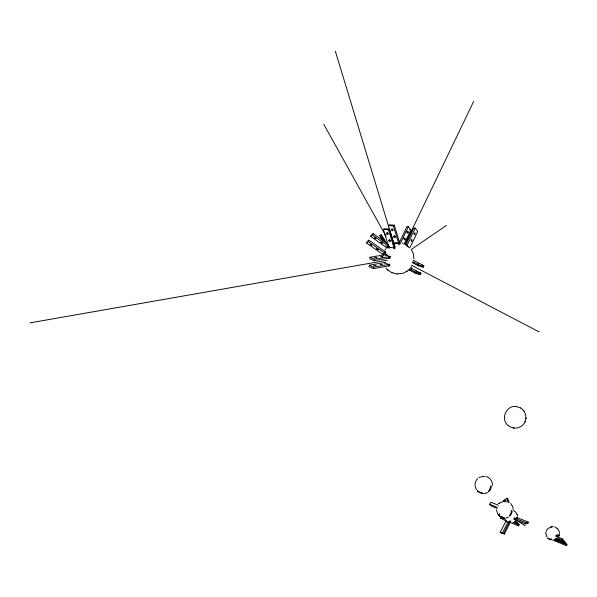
<?xml version="1.0" encoding="UTF-8"?>
<svg xmlns="http://www.w3.org/2000/svg" width="597" height="597" viewBox="0 0 597 597"><rect width="100%" height="100%" fill="white"/><g stroke="black" fill="none" stroke-linecap="round" stroke-linejoin="round"><path stroke-width="0.9" d="M559.479 533.502L559.068 531.076L557.74 528.845M492.465 485.458C492.771 481.346 489.831 477.301 485.786 476.384M413.96 258.979L413.385 254.023L411.646 250.068M525.987 418.146L525.561 414.251L523.905 410.93M385.595 262.344L369.289 265.217L369.155 266.725L373.498 268.65L389.804 265.74M386.319 254.486L369.991 257.285L369.856 258.807L374.215 260.71L390.542 257.867M525.017 421.855L525.95 418.519M373.498 268.65L373.64 267.135L369.289 265.217M374.215 260.71L374.349 259.188L369.991 257.285M525.935 418.661L525.994 418.012M516.718 406.617C506.323 404.482 499.846 419.512 508.368 425.676M514.83 518.293L514.524 519.465A6.657 1.642 15 0 0 515.353 519.502L515.517 519.494M556.979 535.151L556.65 536.375A6.798 1.694 15.4 0 0 559.023 535.86M525.509 523.912L525.838 522.644L528.3 522.114L527.972 523.368L525.509 523.912L513.599 519.129M389.505 258.046L389.975 256.479M385.341 255.441L385.61 254.606L386.095 254.897M517.114 518.599L517.315 517.718A6.657 1.634 15 0 1 514.957 518.241M546.113 531.405L547.747 528.561M383.386 253.419L383.058 254.546A14.932 4.746 32.9 0 1 384.781 253.203L385.237 251.703A15.358 4.895 32.9 0 0 384.759 251.822M408.572 269.657L415.796 273.396L420.378 274.657L420.93 273.217L410.505 267.799M413.072 262.964L418.676 265.911L423.266 267.143L423.818 265.702L413.415 260.225M513.793 428.019C518.218 428.668 522.897 426.228 524.853 422.198M405.139 244.061L473.637 101.468M409.878 247.807L417.661 231.591L415.273 228.136L413.96 227.86L405.751 244.934M400.594 242.919L408.415 226.703L407.109 226.427L399.281 242.636M403.945 244.419L410.826 230.151L408.415 226.703M406.669 246.031L415.273 228.136M524.793 422.318L525.076 421.736M562.538 538.934L563.941 540.681L563.434 541.695L562.031 539.949L562.538 538.934L557.583 536.942M565.046 543.703L563.65 541.964L564.158 540.949L565.553 542.695L565.046 543.703L554.68 539.524M566.65 545.695L565.262 543.971L565.762 542.957L567.15 544.688L566.65 545.695L552.859 540.128M546.039 532.308L545.531 533.315L546.494 534.487M514.233 521.89L515.898 522.562L516.398 521.569L515.398 520.39M517.614 522.868L517.032 524.017L518.584 525.838L519.166 524.688L517.614 522.868L515.95 522.196M510.898 521.181L504.368 534.024L500.137 532.449L506.211 520.532M502.249 533.233L508.323 521.308M500.137 532.449L503.555 533.412L510.047 520.666M499.547 513.45L498.704 515.099A7.94 1.53 -65.2 0 0 498.764 515.345M501.062 518.368L501.816 516.898M497.167 508.42L491.271 506.062L489.719 504.278L490.786 502.196L498.391 505.226M411.632 266.568L411.102 267.389M394.05 248.039L394.856 246.897M383.908 255.195L366.357 242.889L368.842 240.195L385.849 252.128M387.378 248.128L370.625 236.36L373.125 233.643L388.625 244.539M366.357 242.889L368.842 240.195M370.625 236.36L373.125 233.643M385.058 249.852L385.908 248.658M389.408 246.994L388.96 247.651L389.416 247.568A14.962 9.724 50.9 0 1 393.901 247.994M477.704 478.548C474.682 481.346 474.145 486.339 476.496 489.727M499.196 503.219L498.696 503.704L500.756 502.137M387.169 247.583L386.923 247.807A15.335 4.955 33 0 1 388.677 246.397L388.953 246.136M387.311 247.449L388.087 246.815A14.903 4.828 33 0 1 388.326 246.255M408.303 270.411L403.326 273.202L397.042 273.978M389.192 248.412L383.386 229.457L388.49 229.793L389.431 229.054L395.207 248.053M394.333 225.173L389.229 224.845L388.296 225.584L393.401 225.912L394.333 225.173L400.057 244.128M383.386 229.457L384.326 228.711L389.431 229.054M550.949 527.449L551.135 527.323A6.776 5.06 -84.8 0 1 553.158 526.636L552.262 526.524A6.783 5.06 -84.8 0 0 548.74 528.629M411.288 249.442L446.452 225.435M556.225 539.598L555.486 539.352M556.673 540.972L557.874 541.569M557.807 541.613L556.68 541.031M509.077 502.674L507.786 498.413L506.875 498.286L503.413 500.555L504.323 500.674M406.341 271.807L407.147 271.284M382.938 241.195L379.841 235.584L381.155 234.763L386.304 242.949M478.884 477.593L479.854 477.048M487.936 492.577L483.525 493.629M508.577 517.144L506.122 517.92M398.789 243.725L399.826 243.367M409.505 269.717L411.161 270.366M411.139 270.389L409.505 269.754M558.098 536.337L557.479 536.404M509.107 522.091L508.04 522.144M373.64 267.135L389.945 264.24M29.85 322.895L387.266 260.255M374.349 259.188L390.684 256.359M551.165 539.024L549.755 539.046M500.51 518.039L501.644 518.636M504.659 501.204L504.226 501.256A8.403 7.179 -68.9 0 0 501.405 502.338M501.599 518.696L500.495 518.129M397.281 274.001L391.669 272.56M550.792 539.688L549.919 539.509M508.256 425.586L510.651 427.109L513.51 427.974M513.39 427.959L513.935 428.034M516.577 406.594L520.45 407.885M409.52 229.875L410.826 230.151M402.132 243.069L403.042 243.322M421.519 265.09L423.818 265.702M417.87 272.381L420.93 273.217M418.191 263.337L418.878 263.575M554.747 526.867L557.792 528.905M412.796 262.247L414.064 262.822L412.796 262.426M389.013 265.844L388.363 265.628M549.113 538.89L548.725 538.733A6.746 4.642 -52.5 0 0 551.956 539.636L551.367 539.009M411.02 268.762L411.721 268.926L411.012 268.56M415.81 271.031L416.519 271.344M489.719 504.278L497.316 507.308M516.405 517.353L528.3 522.114M556.829 534.942L559.038 535.822L559.374 534.554A6.798 1.687 15.4 0 1 557.105 535.136M513.927 517.868L525.838 522.644M555.165 535.815L556.643 536.404M557.083 537.957L562.031 539.949M502.57 517.196L505.069 518.203M556.031 538.718L563.434 541.695M555.426 538.651L563.65 541.964M517.502 524.017L519.166 524.688M502.062 517.987L505.637 519.33M512.875 522.345L518.099 524.353M555.083 539.822L557.665 540.867M554.031 539.442L565.262 543.971M506.137 520.815L502.816 519.472L501.226 517.651M511.114 522.823L518.584 525.838M507.793 522.502L507.666 522.442A6.627 4.395 -52.9 0 1 506.823 521.83L506.823 521.83M555.501 539.069L556.247 539.569M513.427 510.42L515.875 512.278M388.087 270.247L391.617 272.53M392.072 272.739L391.475 272.463M409.146 268.829L420.378 274.657M411.467 265.202L539.158 331.917M412.863 261.673L423.266 267.143M520.517 407.923L522.323 409.206M515.323 519.45L525.226 525.77M368.021 241.449L387.259 254.941M372.304 234.897L389.289 246.83M383.625 238.755L384.572 240.27M506.331 521.465L506.741 521.748L506.278 521.427M503.555 533.412L504.368 534.024M385.916 267.971L387.953 270.128M387.766 269.963L388.251 270.389M522.479 409.348L523.994 411.042M547.837 538.084L548.695 538.718L547.74 537.987M406.505 245.113L405.908 244.606L408.564 246.867M384.535 240.255L383.617 238.778M510.554 503.428L512.524 506.234L513.226 509.353M509.345 522.047L510.017 522.688A6.627 4.395 -52.9 0 1 509.338 522.763M406.863 245.479L407.445 246.255M498.532 514.42L500.07 516.189M514.89 521.382L515.898 522.562M379.841 235.584L382.341 238.972M516.233 512.756L517.174 514.733M408.654 247.009L408.915 247.457M546.979 537.016L546.061 534.927M497.808 514.226L496.383 509.756M323.783 124.288L386.095 236.39M381.155 234.763L385.587 242.77M385.602 246.001L386.483 247.606M388.49 229.793L394.281 248.807M506.875 498.286L508.166 502.555M505.599 499.48L506.368 502.04M335.365 51.305L394.221 244.934M393.401 225.912L399.132 244.874M517.159 514.674L517.427 516.375M389.095 265.822L388.916 264.471A15.321 4.575 5.5 0 1 384.55 262.531L384.647 263.344M503.838 517.83A8.38 8.097 -13.8 0 1 498.823 515.465M503.905 501.778A8.395 7.171 -68.9 0 1 505.338 501.487A7.992 3 64.1 0 0 504.696 501.211M503.569 517.442A8.388 8.104 -13.8 0 1 498.838 515.233M482.712 493.428A8.686 8.336 -17.2 0 1 477.54 491.003M477.473 490.883A8.231 1.746 -65.3 0 1 477.391 490.6M483.488 476.712A8.701 7.336 -67.6 0 1 484.346 476.57A8.268 3.157 63.7 0 0 483.667 476.264L483.122 476.324A8.709 7.343 -67.6 0 0 480.592 477.264M482.421 493.003A8.701 8.343 -17.2 0 1 477.533 490.734M406.923 231.36A0.903 0.463 -78.2 0 1 406.87 232.285M403.863 238.039A0.903 0.463 -78 0 1 403.885 238.696M388.378 233.793A0.918 0.604 51.9 0 1 387.416 232.494M390.707 240.815A0.918 0.597 51.6 0 1 389.729 239.658M393.139 229.89A0.918 0.604 51.9 0 1 392.304 228.979M395.52 236.905A0.91 0.597 51.7 0 1 394.677 235.494M398.714 243.703A15.335 10.015 51 0 0 393.699 243.352L395.707 242.852A14.903 9.746 51 0 1 399.684 243.322M394.214 246.718A15.38 10.007 50.9 0 1 394.789 246.874M389.886 256.456A14.925 4.38 5.5 0 1 386.162 254.941M389.49 258.046A15.343 4.522 5.5 0 1 388.356 257.665M382.789 256.732L380.968 256.628L382.789 256.732M382.065 264.628L380.244 264.471L382.065 264.628M375.894 265.62L374.073 265.456L375.894 265.62M376.61 257.695L374.782 257.531L376.565 257.777M370.162 244.322L371.707 245.315L370.17 244.3M374.431 237.778L375.976 238.77L374.461 237.733M376.662 248.777L378.207 249.762L376.67 248.755M380.916 242.233L382.461 243.218L380.931 242.21M417.393 264.732L419.027 265.381L417.452 264.732M414.497 272.254L416.124 272.919L414.557 272.254M511.338 510.95A7.97 2.679 21.8 0 0 512.129 510.816A8.425 6.88 79.7 0 1 510.189 515.748A7.962 2.701 21.8 0 1 509.398 515.883A8.433 6.88 79.7 0 0 511.338 510.95M490.443 486.227A8.254 2.694 21.3 0 0 491.279 486.107A8.724 7.074 81.5 0 1 489.294 491.256A8.246 2.724 21.3 0 1 488.458 491.376A8.731 7.074 81.5 0 0 490.443 486.227M408.057 232.815A0.903 0.463 -78.2 0 0 408.005 231.367A0.903 0.463 -78.2 0 0 407.296 232.531A0.903 0.463 -78.2 0 0 408.057 232.815M404.997 239.494A0.903 0.463 -78 0 0 404.945 238.046A0.903 0.463 -78 0 0 404.236 239.218A0.903 0.463 -78 0 0 404.997 239.494M386.483 233.636A0.918 0.604 51.9 0 0 387.722 234.479A0.918 0.604 51.9 0 0 387.363 233.076A0.918 0.604 51.9 0 0 386.483 233.636M388.819 240.658A0.918 0.597 51.6 0 0 390.065 241.494A0.918 0.597 51.6 0 0 389.707 240.106A0.918 0.597 51.6 0 0 388.819 240.658M391.378 229.748A0.918 0.604 51.9 0 0 392.617 230.584A0.918 0.604 51.9 0 0 392.266 229.188A0.918 0.604 51.9 0 0 391.378 229.748M393.699 236.755A0.91 0.597 51.7 0 0 394.938 237.591A0.91 0.597 51.7 0 0 394.587 236.203A0.91 0.597 51.7 0 0 393.699 236.755M414.9 234.27A0.903 0.463 -78.1 0 0 414.855 232.815A0.903 0.463 -78.1 0 0 414.146 233.979A0.903 0.463 -78.1 0 0 414.9 234.27M411.84 240.964A0.903 0.463 -78 0 0 411.796 239.509A0.903 0.463 -78 0 0 411.087 240.688A0.903 0.463 -78 0 0 411.84 240.964"/></g></svg>
